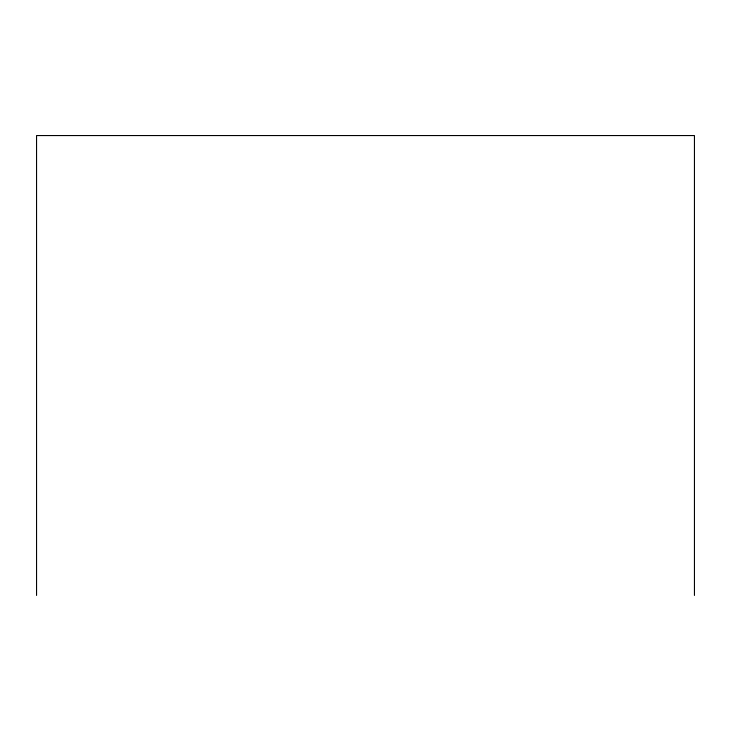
<?xml version="1.0" encoding="UTF-8"?>
<svg xmlns="http://www.w3.org/2000/svg" width="731" height="731" viewBox="0 0 731 731"><rect width="100%" height="100%" fill="white"/><g stroke="black" fill="none" stroke-linecap="round" stroke-linejoin="round"><path stroke-width="1.1" d="M694.45 595.445L694.45 135.555L36.55 135.555L36.55 595.445"/></g></svg>
